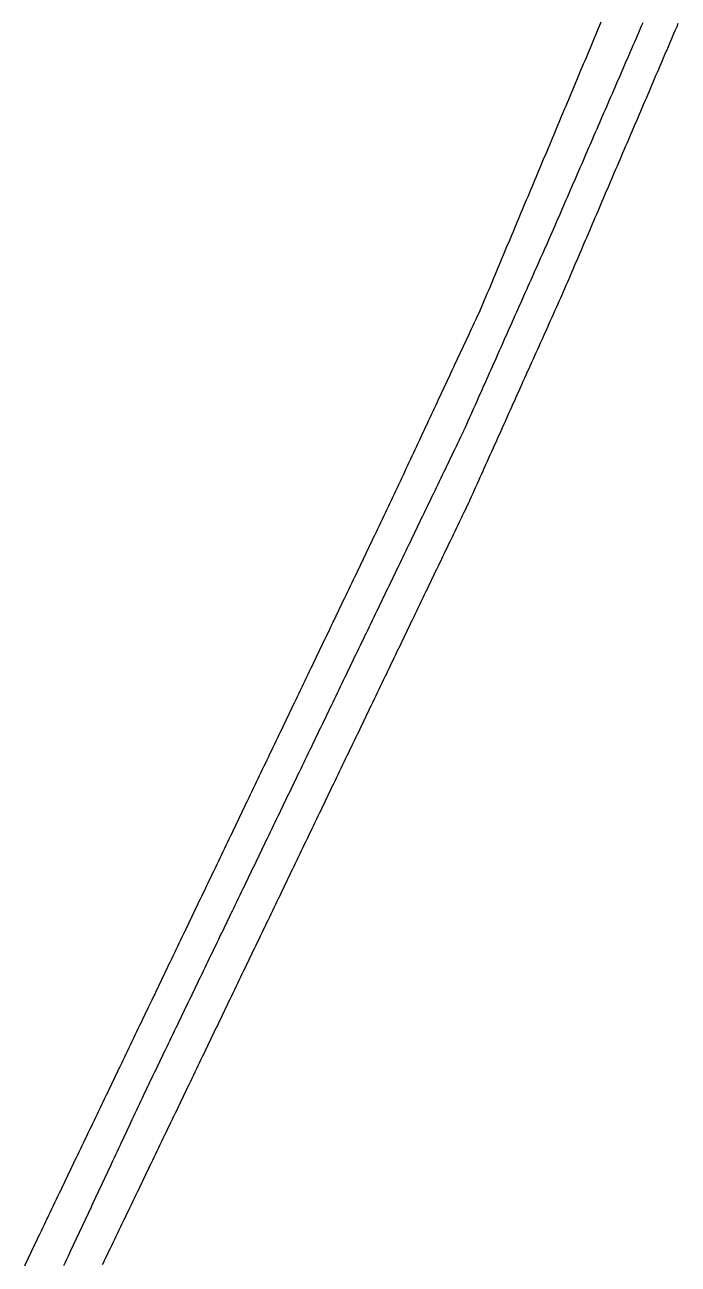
# Model space of a CAD drawing. Extents: x 6451952 to 6452541, y 1872871 to 1874328.
# Drawn here: x 6452116 to 6452302.3, y 1873224.5 to 1873577.9 of the extents above; entities that cross this region are included whole.
import ezdxf

# ---------------------------------------------------------------- set-up
doc = ezdxf.new("R2010")
doc.units = 0
doc.header["$LTSCALE"] = 100
doc.header["$MEASUREMENT"] = 0
doc.layers.add('seg002', color=1, linetype='CONTINUOUS')
doc.layers.add('seg003', color=1, linetype='CONTINUOUS')

msp = doc.modelspace()

# ---------------------------------------------------------------- linework, layer by layer
at = {"layer": 'seg002'}
for points in [[(6452115.96, 1873224.07), (6452116.39, 1873224.98), (6452116.82, 1873225.88), (6452117.25, 1873226.78), (6452117.68, 1873227.69), (6452118.11, 1873228.59), (6452118.54, 1873229.49), (6452118.96, 1873230.39), (6452119.39, 1873231.3), (6452119.82, 1873232.2), (6452120.25, 1873233.1), (6452120.68, 1873234.01), (6452121.11, 1873234.91), (6452121.54, 1873235.81), (6452121.97, 1873236.72), (6452122.27, 1873237.34), (6452122.4, 1873237.62), (6452122.83, 1873238.52), (6452123.27, 1873239.42), (6452123.7, 1873240.32), (6452124.13, 1873241.23), (6452124.56, 1873242.13), (6452125, 1873243.03), (6452125.43, 1873243.93), (6452125.86, 1873244.83), (6452126.29, 1873245.73), (6452126.73, 1873246.64), (6452127.16, 1873247.54), (6452127.59, 1873248.44), (6452128.02, 1873249.34), (6452128.45, 1873250.24), (6452128.89, 1873251.14), (6452129.32, 1873252.05), (6452129.75, 1873252.95), (6452130.18, 1873253.85), (6452130.62, 1873254.75), (6452131.05, 1873255.65), (6452131.48, 1873256.55), (6452131.91, 1873257.46), (6452132.35, 1873258.36), (6452132.78, 1873259.26), (6452133.21, 1873260.16), (6452133.64, 1873261.06), (6452134.08, 1873261.96), (6452134.51, 1873262.87), (6452134.94, 1873263.77), (6452135.37, 1873264.67), (6452135.81, 1873265.57), (6452136.24, 1873266.47), (6452136.67, 1873267.37), (6452137.1, 1873268.28), (6452137.53, 1873269.18), (6452137.97, 1873270.08), (6452138.4, 1873270.98), (6452138.83, 1873271.88), (6452139.26, 1873272.78), (6452139.7, 1873273.69), (6452140.13, 1873274.59), (6452140.56, 1873275.49), (6452140.99, 1873276.39), (6452141.43, 1873277.29), (6452141.86, 1873278.19), (6452142.29, 1873279.1), (6452142.72, 1873280), (6452143.16, 1873280.9), (6452143.59, 1873281.8), (6452144.02, 1873282.7), (6452144.45, 1873283.6), (6452144.89, 1873284.51), (6452145.32, 1873285.41), (6452145.75, 1873286.31), (6452146.18, 1873287.21), (6452146.61, 1873288.11), (6452147.05, 1873289.01), (6452147.48, 1873289.92), (6452147.91, 1873290.82), (6452148.34, 1873291.72), (6452148.78, 1873292.62), (6452149.21, 1873293.52), (6452149.64, 1873294.43), (6452150.07, 1873295.33), (6452150.51, 1873296.23), (6452150.94, 1873297.13), (6452151.37, 1873298.03), (6452151.8, 1873298.93), (6452152.24, 1873299.84), (6452152.67, 1873300.74), (6452153.1, 1873301.64), (6452153.53, 1873302.54), (6452153.96, 1873303.44), (6452154.4, 1873304.34), (6452154.83, 1873305.25), (6452155.26, 1873306.15), (6452155.69, 1873307.05), (6452156.13, 1873307.95), (6452156.56, 1873308.85), (6452156.99, 1873309.75), (6452157.42, 1873310.66), (6452157.86, 1873311.56), (6452158.29, 1873312.46), (6452158.72, 1873313.36), (6452159.15, 1873314.26), (6452159.59, 1873315.16), (6452160.02, 1873316.07), (6452160.45, 1873316.97), (6452160.88, 1873317.87), (6452161.32, 1873318.77), (6452161.75, 1873319.67), (6452162.18, 1873320.57), (6452162.61, 1873321.48), (6452163.04, 1873322.38), (6452163.48, 1873323.28), (6452163.91, 1873324.18), (6452164.34, 1873325.08), (6452164.77, 1873325.98), (6452165.21, 1873326.89), (6452165.64, 1873327.79), (6452166.07, 1873328.69), (6452166.5, 1873329.59), (6452166.94, 1873330.49), (6452167.37, 1873331.39), (6452167.8, 1873332.3), (6452168.23, 1873333.2), (6452168.67, 1873334.1), (6452169.1, 1873335), (6452169.53, 1873335.9), (6452169.96, 1873336.8), (6452170.4, 1873337.71), (6452170.83, 1873338.61), (6452171.26, 1873339.51), (6452171.69, 1873340.41), (6452172.12, 1873341.31), (6452172.56, 1873342.21), (6452172.99, 1873343.12), (6452173.42, 1873344.02), (6452173.85, 1873344.92), (6452174.29, 1873345.82), (6452174.72, 1873346.72), (6452175.15, 1873347.63), (6452175.58, 1873348.53), (6452176.02, 1873349.43), (6452176.45, 1873350.33), (6452176.88, 1873351.23), (6452177.31, 1873352.13), (6452177.75, 1873353.04), (6452178.18, 1873353.94), (6452178.61, 1873354.84), (6452179.04, 1873355.74), (6452179.47, 1873356.64), (6452179.91, 1873357.54), (6452180.34, 1873358.45), (6452180.77, 1873359.35), (6452181.2, 1873360.25), (6452181.64, 1873361.15), (6452182.07, 1873362.05), (6452182.5, 1873362.95), (6452182.93, 1873363.86), (6452183.37, 1873364.76), (6452183.8, 1873365.66), (6452184.23, 1873366.56), (6452184.66, 1873367.46), (6452185.1, 1873368.36), (6452185.53, 1873369.27), (6452185.96, 1873370.17), (6452186.39, 1873371.07), (6452186.83, 1873371.97), (6452187.26, 1873372.87), (6452187.69, 1873373.77), (6452188.12, 1873374.68), (6452188.55, 1873375.58), (6452188.99, 1873376.48), (6452189.42, 1873377.38), (6452189.85, 1873378.28), (6452190.28, 1873379.18), (6452190.72, 1873380.09), (6452191.15, 1873380.99), (6452191.58, 1873381.89), (6452192.01, 1873382.79), (6452192.45, 1873383.69), (6452192.88, 1873384.59), (6452193.31, 1873385.5), (6452193.74, 1873386.4), (6452194.18, 1873387.3), (6452194.61, 1873388.2), (6452195.04, 1873389.1), (6452195.47, 1873390), (6452195.91, 1873390.91), (6452196.34, 1873391.81), (6452196.77, 1873392.71), (6452197.2, 1873393.61), (6452197.63, 1873394.51), (6452198.07, 1873395.41), (6452198.5, 1873396.32), (6452198.93, 1873397.22), (6452199.36, 1873398.12), (6452199.8, 1873399.02), (6452200.23, 1873399.92), (6452200.66, 1873400.83), (6452201.09, 1873401.73), (6452201.53, 1873402.63), (6452201.96, 1873403.53), (6452202.39, 1873404.43), (6452202.82, 1873405.33), (6452203.26, 1873406.24), (6452203.69, 1873407.14), (6452204.12, 1873408.04), (6452204.55, 1873408.94), (6452204.98, 1873409.84), (6452205.42, 1873410.74), (6452205.85, 1873411.65), (6452206.28, 1873412.55), (6452206.71, 1873413.45), (6452207.15, 1873414.35), (6452207.58, 1873415.25), (6452208.01, 1873416.15), (6452208.44, 1873417.06), (6452208.88, 1873417.96), (6452209.31, 1873418.86), (6452209.74, 1873419.76), (6452210.17, 1873420.66), (6452210.61, 1873421.56), (6452211.04, 1873422.47), (6452211.47, 1873423.37), (6452211.9, 1873424.27), (6452212.34, 1873425.17), (6452212.77, 1873426.07), (6452213.2, 1873426.97), (6452213.63, 1873427.88), (6452214.06, 1873428.78), (6452214.5, 1873429.68), (6452214.93, 1873430.58), (6452215.36, 1873431.48), (6452215.79, 1873432.38), (6452216.23, 1873433.29), (6452216.66, 1873434.19), (6452217.09, 1873435.09), (6452217.52, 1873435.99), (6452217.96, 1873436.89), (6452218.39, 1873437.79), (6452218.82, 1873438.7), (6452219.25, 1873439.6), (6452219.69, 1873440.5), (6452219.8, 1873440.73), (6452220.11, 1873441.4), (6452220.53, 1873442.31), (6452220.96, 1873443.22), (6452221.38, 1873444.12), (6452221.8, 1873445.03), (6452222.23, 1873445.93), (6452222.65, 1873446.84), (6452223.07, 1873447.75), (6452223.5, 1873448.65), (6452223.92, 1873449.56), (6452224.35, 1873450.46), (6452224.77, 1873451.37), (6452225.19, 1873452.28), (6452225.62, 1873453.18), (6452226.04, 1873454.09), (6452226.46, 1873454.99), (6452226.89, 1873455.9), (6452227.31, 1873456.81), (6452227.73, 1873457.71), (6452228.16, 1873458.62), (6452228.58, 1873459.52), (6452229, 1873460.43), (6452229.43, 1873461.34), (6452229.85, 1873462.24), (6452230.27, 1873463.15), (6452230.7, 1873464.05), (6452231.12, 1873464.96), (6452231.54, 1873465.87), (6452231.97, 1873466.77), (6452232.39, 1873467.68), (6452232.81, 1873468.58), (6452233.24, 1873469.49), (6452233.66, 1873470.4), (6452234.08, 1873471.3), (6452234.51, 1873472.21), (6452234.93, 1873473.11), (6452235.35, 1873474.02), (6452235.78, 1873474.92), (6452236.2, 1873475.83), (6452236.62, 1873476.74), (6452237.05, 1873477.64), (6452237.47, 1873478.55), (6452237.89, 1873479.45), (6452238.32, 1873480.36), (6452238.74, 1873481.27), (6452239.16, 1873482.17), (6452239.59, 1873483.08), (6452240.01, 1873483.98), (6452240.43, 1873484.89), (6452240.86, 1873485.8), (6452241.28, 1873486.7), (6452241.7, 1873487.61), (6452242.13, 1873488.51), (6452242.55, 1873489.42), (6452242.97, 1873490.33), (6452243.4, 1873491.23), (6452243.82, 1873492.14), (6452244.24, 1873493.04), (6452244.67, 1873493.95), (6452245.09, 1873494.86), (6452245.51, 1873495.76), (6452245.94, 1873496.66), (6452245.94, 1873496.67), (6452246.32, 1873497.59), (6452246.71, 1873498.51), (6452247.1, 1873499.43), (6452247.48, 1873500.36), (6452247.87, 1873501.28), (6452248.26, 1873502.2), (6452248.65, 1873503.12), (6452249.03, 1873504.04), (6452249.42, 1873504.97), (6452249.81, 1873505.89), (6452250.19, 1873506.81), (6452250.58, 1873507.73), (6452250.97, 1873508.66), (6452251.35, 1873509.58), (6452251.74, 1873510.5), (6452252.13, 1873511.42), (6452252.51, 1873512.34), (6452252.9, 1873513.27), (6452253.29, 1873514.19), (6452253.67, 1873515.11), (6452254.06, 1873516.03), (6452254.45, 1873516.95), (6452254.84, 1873517.88), (6452255.22, 1873518.8), (6452255.61, 1873519.72), (6452256, 1873520.64), (6452256.38, 1873521.57), (6452256.77, 1873522.49), (6452257.16, 1873523.41), (6452257.54, 1873524.33), (6452257.93, 1873525.25), (6452258.32, 1873526.18), (6452258.7, 1873527.1), (6452259.09, 1873528.02), (6452259.48, 1873528.94), (6452259.86, 1873529.86), (6452260.25, 1873530.79), (6452260.64, 1873531.71), (6452261.03, 1873532.63), (6452261.41, 1873533.55), (6452261.8, 1873534.48), (6452262.19, 1873535.4), (6452262.57, 1873536.32), (6452262.96, 1873537.24), (6452263.35, 1873538.16), (6452263.73, 1873539.09), (6452264.12, 1873540.01), (6452264.51, 1873540.93), (6452264.89, 1873541.85), (6452265.28, 1873542.77), (6452265.67, 1873543.7), (6452266.06, 1873544.62), (6452266.44, 1873545.54), (6452266.83, 1873546.46), (6452267.22, 1873547.38), (6452267.6, 1873548.31), (6452267.99, 1873549.23), (6452268.38, 1873550.15), (6452268.76, 1873551.07), (6452269.15, 1873552), (6452269.54, 1873552.92), (6452269.92, 1873553.84), (6452270.31, 1873554.76), (6452270.7, 1873555.68), (6452271.08, 1873556.61), (6452271.47, 1873557.53), (6452271.86, 1873558.45), (6452272.25, 1873559.37), (6452272.63, 1873560.29), (6452273.02, 1873561.22), (6452273.41, 1873562.14), (6452273.79, 1873563.06), (6452274.18, 1873563.98), (6452274.57, 1873564.91), (6452274.95, 1873565.83), (6452275.34, 1873566.75), (6452275.73, 1873567.67), (6452276.11, 1873568.59), (6452276.5, 1873569.52), (6452276.89, 1873570.44), (6452277.27, 1873571.36), (6452277.66, 1873572.28), (6452278.05, 1873573.2), (6452278.44, 1873574.13), (6452278.82, 1873575.05), (6452279.21, 1873575.97), (6452279.6, 1873576.89), (6452279.98, 1873577.82), (6452280.37, 1873578.74)], [(6452127.1, 1873224.14), (6452127.53, 1873225.05), (6452127.95, 1873225.96), (6452128.38, 1873226.86), (6452128.8, 1873227.77), (6452129.23, 1873228.67), (6452129.65, 1873229.58), (6452130.08, 1873230.48), (6452130.5, 1873231.39), (6452130.92, 1873232.29), (6452131.35, 1873233.2), (6452131.77, 1873234.1), (6452132.2, 1873235.01), (6452132.62, 1873235.91), (6452133.05, 1873236.82), (6452133.47, 1873237.73), (6452133.9, 1873238.63), (6452134.32, 1873239.54), (6452134.75, 1873240.44), (6452135.17, 1873241.35), (6452135.6, 1873242.25), (6452136.02, 1873243.16), (6452136.44, 1873244.06), (6452136.87, 1873244.97), (6452137.29, 1873245.87), (6452137.72, 1873246.78), (6452138.14, 1873247.68), (6452138.57, 1873248.59), (6452138.99, 1873249.5), (6452139.42, 1873250.4), (6452139.84, 1873251.31), (6452140.27, 1873252.21), (6452140.69, 1873253.12), (6452141.11, 1873254.02), (6452141.54, 1873254.93), (6452141.96, 1873255.83), (6452142.39, 1873256.74), (6452142.81, 1873257.64), (6452143.24, 1873258.55), (6452143.66, 1873259.45), (6452144.09, 1873260.36), (6452144.51, 1873261.27), (6452144.94, 1873262.17), (6452145.36, 1873263.08), (6452145.78, 1873263.98), (6452146.21, 1873264.89), (6452146.63, 1873265.79), (6452147.06, 1873266.7), (6452147.48, 1873267.6), (6452147.91, 1873268.51), (6452148.33, 1873269.41), (6452148.76, 1873270.32), (6452149.18, 1873271.22), (6452149.61, 1873272.13), (6452150.03, 1873273.04), (6452150.46, 1873273.94), (6452150.88, 1873274.85), (6452151.05, 1873275.21), (6452151.31, 1873275.75), (6452151.74, 1873276.65), (6452152.18, 1873277.55), (6452152.61, 1873278.45), (6452153.05, 1873279.35), (6452153.48, 1873280.25), (6452153.92, 1873281.15), (6452154.35, 1873282.05), (6452154.78, 1873282.96), (6452155.22, 1873283.86), (6452155.65, 1873284.76), (6452156.09, 1873285.66), (6452156.52, 1873286.56), (6452156.96, 1873287.46), (6452157.39, 1873288.36), (6452157.82, 1873289.26), (6452158.26, 1873290.16), (6452158.69, 1873291.06), (6452159.13, 1873291.96), (6452159.56, 1873292.86), (6452160, 1873293.76), (6452160.43, 1873294.67), (6452160.86, 1873295.57), (6452161.3, 1873296.47), (6452161.73, 1873297.37), (6452162.17, 1873298.27), (6452162.6, 1873299.17), (6452163.04, 1873300.07), (6452163.47, 1873300.97), (6452163.9, 1873301.87), (6452164.34, 1873302.77), (6452164.77, 1873303.67), (6452165.21, 1873304.57), (6452165.64, 1873305.47), (6452166.08, 1873306.38), (6452166.51, 1873307.28), (6452166.94, 1873308.18), (6452167.38, 1873309.08), (6452167.81, 1873309.98), (6452168.25, 1873310.88), (6452168.68, 1873311.78), (6452169.12, 1873312.68), (6452169.55, 1873313.58), (6452169.98, 1873314.48), (6452170.42, 1873315.38), (6452170.85, 1873316.28), (6452171.29, 1873317.18), (6452171.72, 1873318.09), (6452172.16, 1873318.99), (6452172.59, 1873319.89), (6452173.02, 1873320.79), (6452173.46, 1873321.69), (6452173.89, 1873322.59), (6452174.33, 1873323.49), (6452174.76, 1873324.39), (6452175.2, 1873325.29), (6452175.63, 1873326.19), (6452176.06, 1873327.09), (6452176.5, 1873327.99), (6452176.93, 1873328.89), (6452177.37, 1873329.8), (6452177.8, 1873330.7), (6452178.24, 1873331.6), (6452178.67, 1873332.5), (6452179.1, 1873333.4), (6452179.54, 1873334.3), (6452179.97, 1873335.2), (6452180.41, 1873336.1), (6452180.84, 1873337), (6452181.28, 1873337.9), (6452181.71, 1873338.8), (6452182.14, 1873339.7), (6452182.58, 1873340.6), (6452183.01, 1873341.51), (6452183.45, 1873342.41), (6452183.88, 1873343.31), (6452184.32, 1873344.21), (6452184.75, 1873345.11), (6452185.18, 1873346.01), (6452185.62, 1873346.91), (6452186.05, 1873347.81), (6452186.49, 1873348.71), (6452186.92, 1873349.61), (6452187.36, 1873350.51), (6452187.79, 1873351.41), (6452188.22, 1873352.31), (6452188.66, 1873353.22), (6452189.09, 1873354.12), (6452189.53, 1873355.02), (6452189.96, 1873355.92), (6452190.4, 1873356.82), (6452190.83, 1873357.72), (6452191.26, 1873358.62), (6452191.7, 1873359.52), (6452192.13, 1873360.42), (6452192.57, 1873361.32), (6452193, 1873362.22), (6452193.44, 1873363.12), (6452193.87, 1873364.03), (6452194.3, 1873364.93), (6452194.74, 1873365.83), (6452195.17, 1873366.73), (6452195.61, 1873367.63), (6452196.04, 1873368.53), (6452196.48, 1873369.43), (6452196.91, 1873370.33), (6452197.34, 1873371.23), (6452197.78, 1873372.13), (6452198.21, 1873373.03), (6452198.65, 1873373.93), (6452199.08, 1873374.83), (6452199.52, 1873375.74), (6452199.95, 1873376.64), (6452200.38, 1873377.54), (6452200.82, 1873378.44), (6452201.25, 1873379.34), (6452201.69, 1873380.24), (6452202.12, 1873381.14), (6452202.56, 1873382.04), (6452202.99, 1873382.94), (6452203.42, 1873383.84), (6452203.86, 1873384.74), (6452204.29, 1873385.64), (6452204.73, 1873386.54), (6452205.16, 1873387.45), (6452205.6, 1873388.35), (6452206.03, 1873389.25), (6452206.46, 1873390.15), (6452206.9, 1873391.05), (6452207.33, 1873391.95), (6452207.77, 1873392.85), (6452208.2, 1873393.75), (6452208.64, 1873394.65), (6452209.07, 1873395.55), (6452209.5, 1873396.45), (6452209.94, 1873397.35), (6452210.37, 1873398.25), (6452210.81, 1873399.16), (6452211.24, 1873400.06), (6452211.68, 1873400.96), (6452212.11, 1873401.86), (6452212.54, 1873402.76), (6452212.98, 1873403.66), (6452213.41, 1873404.56), (6452213.85, 1873405.46), (6452214.28, 1873406.36), (6452214.72, 1873407.26), (6452215.15, 1873408.16), (6452215.58, 1873409.06), (6452216.02, 1873409.96), (6452216.45, 1873410.87), (6452216.89, 1873411.77), (6452217.32, 1873412.67), (6452217.76, 1873413.57), (6452218.19, 1873414.47), (6452218.62, 1873415.37), (6452219.06, 1873416.27), (6452219.49, 1873417.17), (6452219.93, 1873418.07), (6452220.36, 1873418.97), (6452220.8, 1873419.87), (6452221.23, 1873420.77), (6452221.66, 1873421.67), (6452222.1, 1873422.58), (6452222.53, 1873423.48), (6452222.97, 1873424.38), (6452223.4, 1873425.28), (6452223.84, 1873426.18), (6452224.27, 1873427.08), (6452224.7, 1873427.98), (6452225.14, 1873428.88), (6452225.57, 1873429.78), (6452226.01, 1873430.68), (6452226.44, 1873431.58), (6452226.88, 1873432.48), (6452227.31, 1873433.38), (6452227.74, 1873434.29), (6452228.18, 1873435.19), (6452228.61, 1873436.09), (6452229.05, 1873436.99), (6452229.48, 1873437.89), (6452229.92, 1873438.79), (6452230.35, 1873439.69), (6452230.78, 1873440.59), (6452231.22, 1873441.49), (6452231.65, 1873442.39), (6452232.09, 1873443.29), (6452232.52, 1873444.19), (6452232.96, 1873445.09), (6452233.39, 1873446), (6452233.82, 1873446.9), (6452234.26, 1873447.8), (6452234.69, 1873448.7), (6452235.13, 1873449.6), (6452235.56, 1873450.5), (6452236, 1873451.4), (6452236.43, 1873452.3), (6452236.86, 1873453.2), (6452237.3, 1873454.1), (6452237.73, 1873455), (6452238.17, 1873455.9), (6452238.6, 1873456.8), (6452239.04, 1873457.71), (6452239.47, 1873458.61), (6452239.9, 1873459.51), (6452240.34, 1873460.41), (6452240.77, 1873461.31), (6452241.18, 1873462.15), (6452241.21, 1873462.21), (6452241.61, 1873463.12), (6452242.02, 1873464.04), (6452242.43, 1873464.95), (6452242.83, 1873465.86), (6452243.24, 1873466.78), (6452243.65, 1873467.69), (6452244.05, 1873468.6), (6452244.46, 1873469.52), (6452244.87, 1873470.43), (6452245.27, 1873471.35), (6452245.68, 1873472.26), (6452246.09, 1873473.17), (6452246.49, 1873474.09), (6452246.9, 1873475), (6452247.31, 1873475.91), (6452247.72, 1873476.83), (6452248.12, 1873477.74), (6452248.53, 1873478.65), (6452248.94, 1873479.57), (6452249.34, 1873480.48), (6452249.75, 1873481.39), (6452250.16, 1873482.31), (6452250.56, 1873483.22), (6452250.97, 1873484.13), (6452251.38, 1873485.05), (6452251.78, 1873485.96), (6452252.19, 1873486.87), (6452252.6, 1873487.79), (6452253, 1873488.7), (6452253.41, 1873489.62), (6452253.82, 1873490.53), (6452254.22, 1873491.44), (6452254.63, 1873492.36), (6452255.04, 1873493.27), (6452255.44, 1873494.18), (6452255.85, 1873495.1), (6452256.26, 1873496.01), (6452256.67, 1873496.92), (6452257.07, 1873497.84), (6452257.48, 1873498.75), (6452257.89, 1873499.66), (6452258.29, 1873500.58), (6452258.7, 1873501.49), (6452259.11, 1873502.4), (6452259.51, 1873503.32), (6452259.92, 1873504.23), (6452260.33, 1873505.14), (6452260.73, 1873506.06), (6452261.14, 1873506.97), (6452261.55, 1873507.89), (6452261.95, 1873508.8), (6452262.36, 1873509.71), (6452262.77, 1873510.63), (6452263.17, 1873511.54), (6452263.58, 1873512.45), (6452263.99, 1873513.37), (6452264.4, 1873514.28), (6452264.8, 1873515.19), (6452265.21, 1873516.11), (6452265.62, 1873517.02), (6452266.02, 1873517.93), (6452266.31, 1873518.57), (6452266.43, 1873518.85), (6452266.82, 1873519.77), (6452267.22, 1873520.68), (6452267.62, 1873521.6), (6452268.02, 1873522.52), (6452268.42, 1873523.44), (6452268.81, 1873524.35), (6452269.21, 1873525.27), (6452269.61, 1873526.19), (6452270.01, 1873527.11), (6452270.4, 1873528.02), (6452270.8, 1873528.94), (6452271.2, 1873529.86), (6452271.6, 1873530.78), (6452272, 1873531.69), (6452272.39, 1873532.61), (6452272.79, 1873533.53), (6452273.19, 1873534.45), (6452273.59, 1873535.36), (6452273.98, 1873536.28), (6452274.38, 1873537.2), (6452274.78, 1873538.12), (6452275.18, 1873539.03), (6452275.58, 1873539.95), (6452275.97, 1873540.87), (6452276.37, 1873541.79), (6452276.77, 1873542.7), (6452277.17, 1873543.62), (6452277.56, 1873544.54), (6452277.96, 1873545.46), (6452278.36, 1873546.37), (6452278.76, 1873547.29), (6452279.16, 1873548.21), (6452279.55, 1873549.13), (6452279.95, 1873550.04), (6452280.35, 1873550.96), (6452280.75, 1873551.88), (6452281.14, 1873552.8), (6452281.54, 1873553.71), (6452281.94, 1873554.63), (6452282.34, 1873555.55), (6452282.74, 1873556.47), (6452283.13, 1873557.38), (6452283.53, 1873558.3), (6452283.93, 1873559.22), (6452284.33, 1873560.14), (6452284.72, 1873561.05), (6452285.12, 1873561.97), (6452285.52, 1873562.89), (6452285.92, 1873563.81), (6452286.32, 1873564.72), (6452286.71, 1873565.64), (6452287.11, 1873566.56), (6452287.51, 1873567.48), (6452287.91, 1873568.39), (6452288.3, 1873569.31), (6452288.7, 1873570.23), (6452289.1, 1873571.15), (6452289.5, 1873572.06), (6452289.9, 1873572.98), (6452290.29, 1873573.9), (6452290.69, 1873574.82), (6452291.09, 1873575.73), (6452291.49, 1873576.65), (6452291.88, 1873577.57), (6452292.28, 1873578.49)], [(6452138.15, 1873224.4), (6452138.58, 1873225.31), (6452138.82, 1873225.83), (6452139, 1873226.21), (6452139.44, 1873227.11), (6452139.87, 1873228.01), (6452140.3, 1873228.91), (6452140.74, 1873229.81), (6452141.17, 1873230.72), (6452141.6, 1873231.62), (6452142.04, 1873232.52), (6452142.47, 1873233.42), (6452142.9, 1873234.32), (6452143.34, 1873235.22), (6452143.77, 1873236.12), (6452144.2, 1873237.02), (6452144.64, 1873237.93), (6452145.07, 1873238.83), (6452145.5, 1873239.73), (6452145.94, 1873240.63), (6452146.37, 1873241.53), (6452146.8, 1873242.43), (6452147.24, 1873243.33), (6452147.67, 1873244.23), (6452148.1, 1873245.14), (6452148.54, 1873246.04), (6452148.97, 1873246.94), (6452149.4, 1873247.84), (6452149.84, 1873248.74), (6452150.27, 1873249.64), (6452150.7, 1873250.54), (6452151.14, 1873251.44), (6452151.57, 1873252.35), (6452152, 1873253.25), (6452152.44, 1873254.15), (6452152.87, 1873255.05), (6452153.3, 1873255.95), (6452153.74, 1873256.85), (6452154.17, 1873257.75), (6452154.6, 1873258.65), (6452155.04, 1873259.55), (6452155.47, 1873260.46), (6452155.9, 1873261.36), (6452156.34, 1873262.26), (6452156.77, 1873263.16), (6452157.2, 1873264.06), (6452157.64, 1873264.96), (6452158.07, 1873265.86), (6452158.5, 1873266.76), (6452158.94, 1873267.67), (6452159.37, 1873268.57), (6452159.8, 1873269.47), (6452160.24, 1873270.37), (6452160.67, 1873271.27), (6452161.1, 1873272.17), (6452161.54, 1873273.07), (6452161.97, 1873273.97), (6452162.4, 1873274.88), (6452162.84, 1873275.78), (6452163.27, 1873276.68), (6452163.7, 1873277.58), (6452164.14, 1873278.48), (6452164.57, 1873279.38), (6452165, 1873280.28), (6452165.44, 1873281.18), (6452165.87, 1873282.09), (6452166.3, 1873282.99), (6452166.74, 1873283.89), (6452167.17, 1873284.79), (6452167.6, 1873285.69), (6452168.04, 1873286.59), (6452168.47, 1873287.49), (6452168.9, 1873288.39), (6452169.34, 1873289.3), (6452169.77, 1873290.2), (6452170.2, 1873291.1), (6452170.64, 1873292), (6452171.07, 1873292.9), (6452171.5, 1873293.8), (6452171.94, 1873294.7), (6452172.37, 1873295.6), (6452172.8, 1873296.51), (6452173.24, 1873297.41), (6452173.67, 1873298.31), (6452174.1, 1873299.21), (6452174.54, 1873300.11), (6452174.97, 1873301.01), (6452175.4, 1873301.91), (6452175.84, 1873302.81), (6452176.27, 1873303.72), (6452176.7, 1873304.62), (6452177.14, 1873305.52), (6452177.57, 1873306.42), (6452178, 1873307.32), (6452178.44, 1873308.22), (6452178.87, 1873309.12), (6452179.3, 1873310.02), (6452179.74, 1873310.93), (6452180.17, 1873311.83), (6452180.6, 1873312.73), (6452181.04, 1873313.63), (6452181.47, 1873314.53), (6452181.9, 1873315.43), (6452182.34, 1873316.33), (6452182.77, 1873317.23), (6452183.2, 1873318.14), (6452183.64, 1873319.04), (6452184.07, 1873319.94), (6452184.5, 1873320.84), (6452184.94, 1873321.74), (6452185.37, 1873322.64), (6452185.8, 1873323.54), (6452186.24, 1873324.44), (6452186.67, 1873325.35), (6452187.1, 1873326.25), (6452187.54, 1873327.15), (6452187.97, 1873328.05), (6452188.4, 1873328.95), (6452188.84, 1873329.85), (6452189.27, 1873330.75), (6452189.7, 1873331.65), (6452190.14, 1873332.56), (6452190.57, 1873333.46), (6452191, 1873334.36), (6452191.44, 1873335.26), (6452191.87, 1873336.16), (6452192.3, 1873337.06), (6452192.74, 1873337.96), (6452193.17, 1873338.86), (6452193.6, 1873339.77), (6452194.04, 1873340.67), (6452194.47, 1873341.57), (6452194.9, 1873342.47), (6452195.34, 1873343.37), (6452195.77, 1873344.27), (6452196.2, 1873345.17), (6452196.64, 1873346.07), (6452197.07, 1873346.98), (6452197.5, 1873347.88), (6452197.94, 1873348.78), (6452198.37, 1873349.68), (6452198.8, 1873350.58), (6452199.24, 1873351.48), (6452199.67, 1873352.38), (6452200.1, 1873353.28), (6452200.54, 1873354.19), (6452200.97, 1873355.09), (6452201.4, 1873355.99), (6452201.84, 1873356.89), (6452202.27, 1873357.79), (6452202.7, 1873358.69), (6452203.14, 1873359.59), (6452203.57, 1873360.49), (6452204, 1873361.4), (6452204.44, 1873362.3), (6452204.87, 1873363.2), (6452205.3, 1873364.1), (6452205.74, 1873365), (6452206.17, 1873365.9), (6452206.6, 1873366.8), (6452207.04, 1873367.7), (6452207.47, 1873368.61), (6452207.9, 1873369.51), (6452208.34, 1873370.41), (6452208.77, 1873371.31), (6452209.2, 1873372.21), (6452209.64, 1873373.11), (6452210.07, 1873374.01), (6452210.5, 1873374.91), (6452210.94, 1873375.81), (6452211.37, 1873376.72), (6452211.8, 1873377.62), (6452212.24, 1873378.52), (6452212.67, 1873379.42), (6452213.1, 1873380.32), (6452213.54, 1873381.22), (6452213.97, 1873382.12), (6452214.4, 1873383.02), (6452214.84, 1873383.93), (6452215.27, 1873384.83), (6452215.7, 1873385.73), (6452216.14, 1873386.63), (6452216.57, 1873387.53), (6452217, 1873388.43), (6452217.44, 1873389.33), (6452217.87, 1873390.23), (6452218.3, 1873391.14), (6452218.74, 1873392.04), (6452219.17, 1873392.94), (6452219.6, 1873393.84), (6452220.04, 1873394.74), (6452220.47, 1873395.64), (6452220.9, 1873396.54), (6452221.34, 1873397.44), (6452221.77, 1873398.35), (6452222.2, 1873399.25), (6452222.64, 1873400.15), (6452223.07, 1873401.05), (6452223.5, 1873401.95), (6452223.94, 1873402.85), (6452224.37, 1873403.75), (6452224.8, 1873404.65), (6452225.23, 1873405.56), (6452225.67, 1873406.46), (6452226.1, 1873407.36), (6452226.53, 1873408.26), (6452226.97, 1873409.16), (6452227.4, 1873410.06), (6452227.83, 1873410.96), (6452228.27, 1873411.86), (6452228.7, 1873412.77), (6452229.13, 1873413.67), (6452229.57, 1873414.57), (6452230, 1873415.47), (6452230.43, 1873416.37), (6452230.87, 1873417.27), (6452231.3, 1873418.17), (6452231.73, 1873419.07), (6452232.17, 1873419.98), (6452232.6, 1873420.88), (6452233.03, 1873421.78), (6452233.47, 1873422.68), (6452233.9, 1873423.58), (6452234.33, 1873424.48), (6452234.77, 1873425.38), (6452235.2, 1873426.28), (6452235.63, 1873427.19), (6452236.07, 1873428.09), (6452236.5, 1873428.99), (6452236.93, 1873429.89), (6452237.37, 1873430.79), (6452237.8, 1873431.69), (6452238.23, 1873432.59), (6452238.67, 1873433.49), (6452239.1, 1873434.4), (6452239.53, 1873435.3), (6452239.97, 1873436.2), (6452240.4, 1873437.1), (6452240.83, 1873438), (6452241.27, 1873438.9), (6452241.7, 1873439.8), (6452242.13, 1873440.7), (6452242.57, 1873441.61), (6452242.74, 1873441.96), (6452242.99, 1873442.51), (6452243.4, 1873443.43), (6452243.81, 1873444.34), (6452244.22, 1873445.25), (6452244.63, 1873446.16), (6452245.03, 1873447.07), (6452245.44, 1873447.99), (6452245.85, 1873448.9), (6452246.26, 1873449.81), (6452246.67, 1873450.72), (6452247.08, 1873451.64), (6452247.49, 1873452.55), (6452247.9, 1873453.46), (6452248.31, 1873454.37), (6452248.72, 1873455.28), (6452249.13, 1873456.2), (6452249.54, 1873457.11), (6452249.95, 1873458.02), (6452250.36, 1873458.93), (6452250.77, 1873459.85), (6452251.18, 1873460.76), (6452251.59, 1873461.67), (6452252, 1873462.58), (6452252.41, 1873463.5), (6452252.82, 1873464.41), (6452253.23, 1873465.32), (6452253.64, 1873466.23), (6452254.05, 1873467.14), (6452254.46, 1873468.06), (6452254.87, 1873468.97), (6452255.28, 1873469.88), (6452255.68, 1873470.79), (6452256.09, 1873471.71), (6452256.5, 1873472.62), (6452256.91, 1873473.53), (6452257.32, 1873474.44), (6452257.73, 1873475.35), (6452258.14, 1873476.27), (6452258.55, 1873477.18), (6452258.96, 1873478.09), (6452259.37, 1873479), (6452259.78, 1873479.92), (6452260.19, 1873480.83), (6452260.6, 1873481.74), (6452261.01, 1873482.65), (6452261.42, 1873483.56), (6452261.83, 1873484.48), (6452262.24, 1873485.39), (6452262.65, 1873486.3), (6452263.06, 1873487.21), (6452263.47, 1873488.13), (6452263.88, 1873489.04), (6452264.29, 1873489.95), (6452264.7, 1873490.86), (6452265.11, 1873491.78), (6452265.52, 1873492.69), (6452265.93, 1873493.6), (6452266.34, 1873494.51), (6452266.74, 1873495.42), (6452267.15, 1873496.34), (6452267.56, 1873497.25), (6452267.97, 1873498.16), (6452268.38, 1873499.07), (6452268.79, 1873499.99), (6452269.2, 1873500.9), (6452269.61, 1873501.81), (6452269.71, 1873502.02), (6452270.01, 1873502.73), (6452270.4, 1873503.65), (6452270.8, 1873504.57), (6452271.19, 1873505.49), (6452271.58, 1873506.41), (6452271.98, 1873507.32), (6452272.37, 1873508.24), (6452272.76, 1873509.16), (6452273.16, 1873510.08), (6452273.55, 1873511), (6452273.94, 1873511.92), (6452274.34, 1873512.84), (6452274.73, 1873513.76), (6452275.12, 1873514.68), (6452275.52, 1873515.6), (6452275.91, 1873516.52), (6452276.3, 1873517.44), (6452276.7, 1873518.36), (6452277.09, 1873519.28), (6452277.48, 1873520.2), (6452277.88, 1873521.12), (6452278.27, 1873522.03), (6452278.66, 1873522.95), (6452279.06, 1873523.87), (6452279.45, 1873524.79), (6452279.84, 1873525.71), (6452280.24, 1873526.63), (6452280.63, 1873527.55), (6452281.02, 1873528.47), (6452281.42, 1873529.39), (6452281.81, 1873530.31), (6452282.2, 1873531.23), (6452282.6, 1873532.15), (6452282.99, 1873533.07), (6452283.38, 1873533.99), (6452283.78, 1873534.91), (6452284.17, 1873535.83), (6452284.56, 1873536.74), (6452284.96, 1873537.66), (6452285.35, 1873538.58), (6452285.74, 1873539.5), (6452286.14, 1873540.42), (6452286.53, 1873541.34), (6452286.92, 1873542.26), (6452287.32, 1873543.18), (6452287.71, 1873544.1), (6452288.11, 1873545.02), (6452288.5, 1873545.94), (6452288.89, 1873546.86), (6452289.29, 1873547.78), (6452289.68, 1873548.7), (6452290.07, 1873549.62), (6452290.47, 1873550.54), (6452290.86, 1873551.45), (6452291.25, 1873552.37), (6452291.65, 1873553.29), (6452292.04, 1873554.21), (6452292.43, 1873555.13), (6452292.83, 1873556.05), (6452293.22, 1873556.97), (6452293.61, 1873557.89), (6452294.01, 1873558.81), (6452294.4, 1873559.73), (6452294.79, 1873560.65), (6452295.19, 1873561.57), (6452295.58, 1873562.49), (6452295.97, 1873563.41), (6452296.37, 1873564.33), (6452296.76, 1873565.25), (6452297.15, 1873566.16), (6452297.55, 1873567.08), (6452297.94, 1873568), (6452298.33, 1873568.92), (6452298.73, 1873569.84), (6452299.12, 1873570.76), (6452299.51, 1873571.68), (6452299.91, 1873572.6), (6452300.3, 1873573.52), (6452300.69, 1873574.44), (6452301.09, 1873575.36), (6452301.48, 1873576.28), (6452301.87, 1873577.2), (6452301.97, 1873577.41)]]:
    msp.add_lwpolyline(points, dxfattribs=at)
at = {"layer": 'seg003'}
msp.add_lwpolyline([(6452301.97, 1873577.41), (6452302.31, 1873578.35)], dxfattribs=at)

doc.saveas('drawing.dxf')
